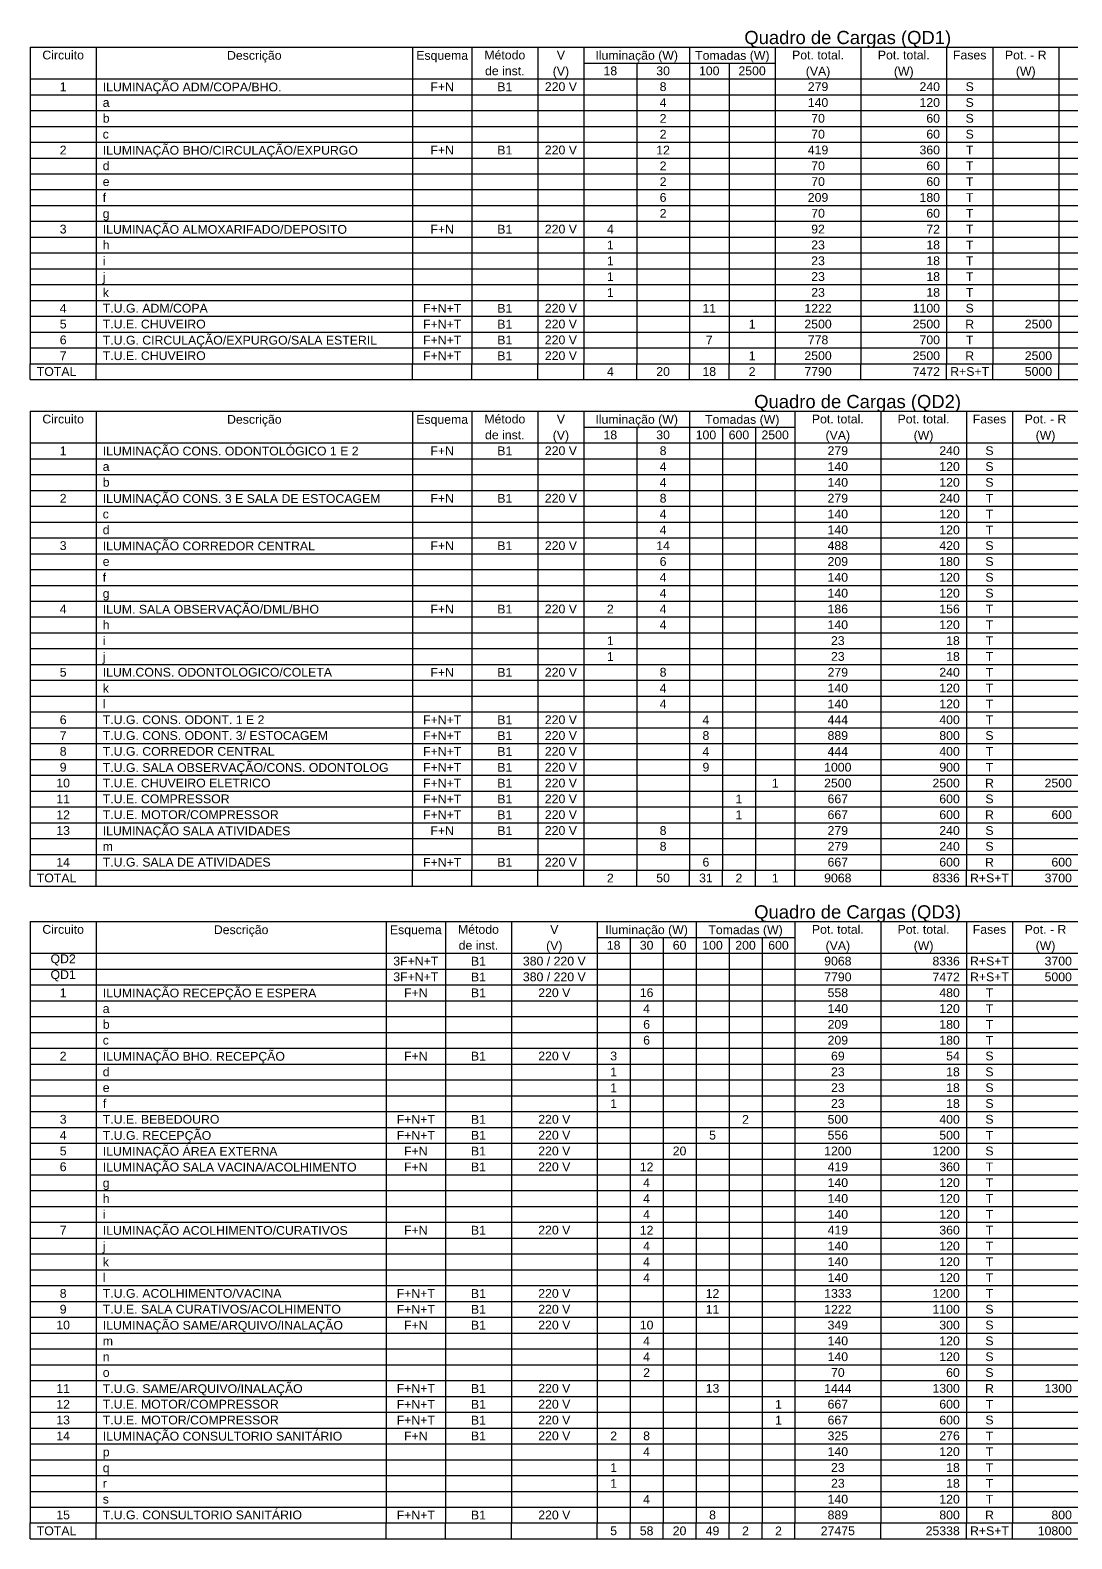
# Model space of a CAD drawing. Header units: millimetres. Extents: x 0 to 321, y -39 to 66.
# Drawn here: x 120.61 to 145.7, y -38.69 to -2.35 of the extents above; entities that cross this region are included whole.
import ezdxf

# ---------------------------------------------------------------- set-up
doc = ezdxf.new("R2010")
doc.units = ezdxf.units.MM
doc.header["$LTSCALE"] = 0.5
doc.header["$MEASUREMENT"] = 0
for name, color, linetype, lineweight in [('DI-Linhas do quadro', 1, 'Continuous', 30), ('DI-Textos do quadro', 7, 'Continuous', 20), ('DI-Título do quadro', 1, 'Continuous', 30)]:
    doc.layers.add(name, color=color, linetype=linetype, lineweight=lineweight)
doc.styles.add('Arial', font='arial.ttf')

msp = doc.modelspace()

# ---------------------------------------------------------------- linework, layer by layer
at = {"layer": 'DI-Linhas do quadro', "linetype": 'Continuous'}
for p, q in [((120.611, -2.761), (158.732, -2.761)), ((120.611, -2.761), (120.611, -10.386)), ((122.199, -2.761), (122.199, -10.386)), ((129.821, -2.761), (129.821, -10.386)), ((131.251, -2.761), (131.251, -10.386)), ((132.84, -2.761), (132.84, -10.386)), ((133.952, -2.761), (133.952, -10.386)), ((136.493, -2.761), (136.493, -10.386)), ((138.558, -2.761), (138.558, -10.386)), ((140.623, -2.761), (140.623, -10.386)), ((142.688, -2.761), (142.688, -10.386)), ((143.8, -2.761), (143.8, -10.386)), ((145.389, -2.761), (145.389, -10.386)), ((133.952, -3.142), (136.493, -3.142)), ((135.222, -3.142), (135.222, -10.386)), ((136.493, -3.142), (138.558, -3.142)), ((137.446, -3.142), (137.446, -10.386)), ((120.611, -3.523), (158.732, -3.523)), ((120.611, -3.905), (158.732, -3.905)), ((120.611, -4.286), (158.732, -4.286)), ((120.611, -4.667), (158.732, -4.667)), ((120.611, -5.048), (158.732, -5.048)), ((120.611, -5.43), (158.732, -5.43)), ((120.611, -5.811), (158.732, -5.811)), ((120.611, -6.192), (158.732, -6.192)), ((120.611, -6.573), (158.732, -6.573)), ((120.611, -6.955), (158.732, -6.955)), ((120.611, -7.336), (158.732, -7.336)), ((120.611, -7.717), (158.732, -7.717)), ((120.611, -8.098), (158.732, -8.098)), ((120.611, -8.48), (158.732, -8.48)), ((120.611, -8.861), (158.732, -8.861)), ((120.611, -9.242), (158.732, -9.242)), ((120.611, -9.623), (158.732, -9.623)), ((120.611, -10.005), (158.732, -10.005)), ((120.611, -10.386), (158.732, -10.386)), ((120.611, -10.767), (120.611, -10.386)), ((120.611, -10.767), (120.611, -10.386)), ((122.199, -10.767), (122.199, -10.386)), ((129.821, -10.767), (129.821, -10.386)), ((131.251, -10.767), (131.251, -10.386)), ((132.84, -10.767), (132.84, -10.386)), ((133.952, -10.767), (133.952, -10.386)), ((135.222, -10.767), (135.222, -10.386)), ((136.493, -10.767), (136.493, -10.386)), ((137.446, -10.767), (137.446, -10.386)), ((138.558, -10.767), (138.558, -10.386)), ((140.623, -10.767), (140.623, -10.386)), ((142.688, -10.767), (142.688, -10.386)), ((143.8, -10.767), (143.8, -10.386)), ((145.389, -10.767), (145.389, -10.386)), ((120.611, -10.767), (158.732, -10.767)), ((120.611, -11.531), (159.209, -11.531)), ((120.611, -11.531), (120.611, -22.587)), ((122.2, -11.531), (122.2, -22.587)), ((129.822, -11.531), (129.822, -22.587)), ((131.251, -11.531), (131.251, -22.587)), ((132.84, -11.531), (132.84, -22.587)), ((133.952, -11.531), (133.952, -22.587)), ((136.493, -11.531), (136.493, -22.587)), ((139.035, -11.531), (139.035, -22.587)), ((141.1, -11.531), (141.1, -22.587)), ((143.165, -11.531), (143.165, -22.587)), ((144.277, -11.531), (144.277, -22.587)), ((133.952, -11.912), (136.493, -11.912)), ((135.222, -11.912), (135.222, -22.587)), ((136.493, -11.912), (139.035, -11.912)), ((137.288, -11.912), (137.288, -22.587)), ((138.082, -11.912), (138.082, -22.587)), ((120.611, -12.294), (159.209, -12.294)), ((120.611, -12.675), (159.209, -12.675)), ((120.611, -13.056), (159.209, -13.056)), ((120.611, -13.437), (159.209, -13.437)), ((120.611, -13.819), (159.209, -13.819)), ((120.611, -14.2), (159.209, -14.2)), ((120.611, -14.581), (159.209, -14.581)), ((120.611, -14.962), (159.209, -14.962)), ((120.611, -15.344), (159.209, -15.344)), ((120.611, -15.725), (159.209, -15.725)), ((120.611, -16.106), (159.209, -16.106)), ((120.611, -16.487), (159.209, -16.487)), ((120.611, -16.869), (159.209, -16.869)), ((120.611, -17.25), (159.209, -17.25)), ((120.611, -17.631), (159.209, -17.631)), ((120.611, -18.012), (159.209, -18.012)), ((120.611, -18.394), (159.209, -18.394)), ((120.611, -18.775), (159.209, -18.775)), ((120.611, -19.156), (159.209, -19.156)), ((120.611, -19.537), (159.209, -19.537)), ((120.611, -19.918), (159.209, -19.918)), ((120.611, -20.3), (159.209, -20.3)), ((120.611, -20.681), (159.209, -20.681)), ((120.611, -21.062), (159.209, -21.062)), ((120.611, -21.443), (159.209, -21.443)), ((120.611, -21.825), (159.209, -21.825)), ((120.611, -22.206), (159.209, -22.206)), ((120.611, -22.587), (159.209, -22.587)), ((120.611, -22.968), (120.611, -22.587)), ((120.611, -22.968), (120.611, -22.587)), ((122.2, -22.968), (122.2, -22.587)), ((129.822, -22.968), (129.822, -22.587)), ((131.251, -22.968), (131.251, -22.587)), ((132.84, -22.968), (132.84, -22.587)), ((133.952, -22.968), (133.952, -22.587)), ((135.222, -22.968), (135.222, -22.587)), ((136.493, -22.968), (136.493, -22.587)), ((137.288, -22.968), (137.288, -22.587)), ((138.082, -22.968), (138.082, -22.587)), ((139.035, -22.968), (139.035, -22.587)), ((141.1, -22.968), (141.1, -22.587)), ((143.165, -22.968), (143.165, -22.587)), ((144.277, -22.968), (144.277, -22.587)), ((120.611, -22.968), (159.209, -22.968)), ((120.611, -23.826), (159.209, -23.826)), ((120.611, -23.826), (120.611, -38.313)), ((122.2, -23.826), (122.2, -38.313)), ((129.186, -23.826), (129.186, -38.313)), ((130.616, -23.826), (130.616, -38.313)), ((132.204, -23.826), (132.204, -38.313)), ((134.27, -23.826), (134.27, -38.313)), ((136.652, -23.826), (136.652, -38.313)), ((139.035, -23.826), (139.035, -38.313)), ((141.1, -23.826), (141.1, -38.313)), ((143.165, -23.826), (143.165, -38.313)), ((144.277, -23.826), (144.277, -38.313)), ((134.27, -24.208), (136.652, -24.208)), ((135.064, -24.208), (135.064, -38.313)), ((135.858, -24.208), (135.858, -38.313)), ((136.652, -24.208), (139.035, -24.208)), ((137.447, -24.208), (137.447, -38.313)), ((138.241, -24.208), (138.241, -38.313)), ((120.611, -24.589), (159.209, -24.589)), ((120.611, -24.97), (159.209, -24.97)), ((120.611, -25.351), (159.209, -25.351)), ((120.611, -25.732), (159.209, -25.732)), ((120.611, -26.114), (159.209, -26.114)), ((120.611, -26.495), (159.209, -26.495)), ((120.611, -26.876), (159.209, -26.876)), ((120.611, -27.257), (159.209, -27.257)), ((120.611, -27.639), (159.209, -27.639)), ((120.611, -28.02), (159.209, -28.02)), ((120.611, -28.401), (159.209, -28.401)), ((120.611, -28.782), (159.209, -28.782)), ((120.611, -29.164), (159.209, -29.164)), ((120.611, -29.545), (159.209, -29.545)), ((120.611, -29.926), (159.209, -29.926)), ((120.611, -30.307), (159.209, -30.307)), ((120.611, -30.689), (159.209, -30.689)), ((120.611, -31.07), (159.209, -31.07)), ((120.611, -31.451), (159.209, -31.451)), ((120.611, -31.832), (159.209, -31.832)), ((120.611, -32.214), (159.209, -32.214)), ((120.611, -32.595), (159.209, -32.595)), ((120.611, -32.976), (159.209, -32.976)), ((120.611, -33.357), (159.209, -33.357)), ((120.611, -33.739), (159.209, -33.739)), ((120.611, -34.12), (159.209, -34.12)), ((120.611, -34.501), (159.209, -34.501)), ((120.611, -34.882), (159.209, -34.882)), ((120.611, -35.263), (159.209, -35.263)), ((120.611, -35.645), (159.209, -35.645)), ((120.611, -36.026), (159.209, -36.026)), ((120.611, -36.407), (159.209, -36.407)), ((120.611, -36.788), (159.209, -36.788)), ((120.611, -37.17), (159.209, -37.17)), ((120.611, -37.551), (159.209, -37.551)), ((120.611, -37.932), (159.209, -37.932)), ((120.611, -38.313), (159.209, -38.313)), ((120.611, -38.695), (120.611, -38.313)), ((120.611, -38.695), (120.611, -38.313)), ((122.2, -38.695), (122.2, -38.313)), ((129.186, -38.695), (129.186, -38.313)), ((130.616, -38.695), (130.616, -38.313)), ((132.204, -38.695), (132.204, -38.313)), ((134.27, -38.695), (134.27, -38.313)), ((135.064, -38.695), (135.064, -38.313)), ((135.858, -38.695), (135.858, -38.313)), ((136.652, -38.695), (136.652, -38.313)), ((137.447, -38.695), (137.447, -38.313)), ((138.241, -38.695), (138.241, -38.313)), ((139.035, -38.695), (139.035, -38.313)), ((141.1, -38.695), (141.1, -38.313)), ((143.165, -38.695), (143.165, -38.313)), ((144.277, -38.695), (144.277, -38.313)), ((120.611, -38.695), (159.209, -38.695))]:
    msp.add_line(p, q, dxfattribs=at)

# ---------------------------------------------------------------- texts
at = {"layer": 'DI-Textos do quadro', "line_spacing_factor": 0.798, "style": 'Arial'}
for s, insert, char_height, width, attachment_point in [('Circuito', (121.405, -3.058), 0.2118, 2.03328, 8), ('Descrição', (126.01, -3.128), 0.2118, 3.55593, 8), ('Esquema', (130.536, -3.128), 0.2118, 1.77912, 8), ('Método', (132.045, -3.058), 0.2118, 1.52496, 8), ('V', (133.396, -3.058), 0.212, 0.25416, 8), ('Iluminação (W)', (135.222, -3.128), 0.2118, 3.55824, 8), ('Tomadas (W)', (137.526, -3.128), 0.2118, 2.79576, 8), ('Pot. total.', (139.591, -3.058), 0.2118, 2.79576, 8), ('Pot. total.', (141.656, -3.058), 0.2118, 2.79576, 8), ('Fases', (143.244, -3.058), 0.2118, 1.2708, 8), ('Pot. - R', (144.595, -3.058), 0.2118, 2.03328, 8), ('de inst.', (132.045, -3.439), 0.2118, 2.03328, 8), ('(V)', (133.396, -3.509), 0.2118, 0.76248, 8), ('18', (134.587, -3.439), 0.2118, 0.50832, 8), ('30', (135.858, -3.439), 0.2118, 0.50832, 8), ('100', (136.97, -3.439), 0.2118, 0.76248, 8), ('2500', (138.002, -3.439), 0.2118, 1.01664, 8), ('(VA)', (139.591, -3.509), 0.2118, 1.01664, 8), ('(W)', (141.656, -3.509), 0.2118, 0.76248, 8), ('(W)', (144.595, -3.509), 0.2118, 0.76248, 8), ('1', (121.405, -3.82), 0.212, 0.25416, 8), ('ILUMINAÇÃO ADM/COPA/BHO.', (122.358, -3.89), 0.2118, 6.09984, 7), ('F+N', (130.536, -3.82), 0.2118, 0.76248, 8), ('B1', (132.045, -3.82), 0.2118, 0.50832, 8), ('220 V', (133.396, -3.82), 0.2118, 1.2708, 8), ('8', (135.858, -3.82), 0.212, 0.25416, 8), ('279', (139.591, -3.82), 0.2118, 0.76248, 8), ('240', (142.529, -3.82), 0.2118, 0.76248, 9), ('S', (143.244, -3.82), 0.212, 0.25416, 8), ('4', (135.858, -4.201), 0.212, 0.25416, 8), ('140', (139.591, -4.201), 0.2118, 0.76248, 8), ('120', (142.529, -4.201), 0.2118, 0.76248, 9), ('S', (143.244, -4.201), 0.212, 0.25416, 8), ('a', (122.358, -4.201), 0.212, 0.25416, 7), ('b', (122.358, -4.582), 0.212, 0.25416, 7), ('2', (135.858, -4.582), 0.212, 0.25416, 8), ('70', (139.591, -4.582), 0.2118, 0.50832, 8), ('60', (142.529, -4.582), 0.2118, 0.50832, 9), ('S', (143.244, -4.582), 0.212, 0.25416, 8), ('c', (122.358, -4.964), 0.212, 0.25416, 7), ('ILUMINAÇÃO BHO/CIRCULAÇÃO/EXPURGO', (122.358, -5.415), 0.2118, 8.38728, 7), ('2', (135.858, -4.964), 0.212, 0.25416, 8), ('70', (139.591, -4.964), 0.2118, 0.50832, 8), ('60', (142.529, -4.964), 0.2118, 0.50832, 9), ('S', (143.244, -4.964), 0.212, 0.25416, 8), ('2', (121.405, -5.345), 0.212, 0.25416, 8), ('F+N', (130.536, -5.345), 0.2118, 0.76248, 8), ('B1', (132.045, -5.345), 0.2118, 0.50832, 8), ('220 V', (133.396, -5.345), 0.2118, 1.2708, 8), ('12', (135.858, -5.345), 0.2118, 0.50832, 8), ('419', (139.591, -5.345), 0.2118, 0.76248, 8), ('360', (142.529, -5.345), 0.2118, 0.76248, 9), ('T', (143.244, -5.345), 0.212, 0.25416, 8), ('d', (122.358, -5.726), 0.212, 0.25416, 7), ('2', (135.858, -5.726), 0.212, 0.25416, 8), ('70', (139.591, -5.726), 0.2118, 0.50832, 8), ('60', (142.529, -5.726), 0.2118, 0.50832, 9), ('T', (143.244, -5.726), 0.212, 0.25416, 8), ('e', (122.358, -6.107), 0.212, 0.25416, 7), ('2', (135.858, -6.107), 0.212, 0.25416, 8), ('70', (139.591, -6.107), 0.2118, 0.50832, 8), ('60', (142.529, -6.107), 0.2118, 0.50832, 9), ('T', (143.244, -6.107), 0.212, 0.25416, 8), ('f', (122.358, -6.489), 0.212, 0.25416, 7), ('6', (135.858, -6.489), 0.212, 0.25416, 8), ('209', (139.591, -6.489), 0.2118, 0.76248, 8), ('180', (142.529, -6.489), 0.2118, 0.76248, 9), ('T', (143.244, -6.489), 0.212, 0.25416, 8), ('g', (122.358, -6.94), 0.212, 0.25416, 7), ('2', (135.858, -6.87), 0.212, 0.25416, 8), ('70', (139.591, -6.87), 0.2118, 0.50832, 8), ('60', (142.529, -6.87), 0.2118, 0.50832, 9), ('T', (143.244, -6.87), 0.212, 0.25416, 8), ('3', (121.405, -7.251), 0.212, 0.25416, 8), ('ILUMINAÇÃO ALMOXARIFADO/DEPOSITO', (122.358, -7.321), 0.2118, 8.13312, 7), ('F+N', (130.536, -7.251), 0.2118, 0.76248, 8), ('B1', (132.045, -7.251), 0.2118, 0.50832, 8), ('220 V', (133.396, -7.251), 0.2118, 1.2708, 8), ('4', (134.587, -7.251), 0.212, 0.25416, 8), ('92', (139.591, -7.251), 0.2118, 0.50832, 8), ('72', (142.529, -7.251), 0.2118, 0.50832, 9), ('T', (143.244, -7.251), 0.212, 0.25416, 8), ('h', (122.358, -7.632), 0.212, 0.25416, 7), ('1', (134.587, -7.632), 0.212, 0.25416, 8), ('23', (139.591, -7.632), 0.2118, 0.50832, 8), ('18', (142.529, -7.632), 0.2118, 0.50832, 9), ('T', (143.244, -7.632), 0.212, 0.25416, 8), ('i', (122.358, -8.014), 0.212, 0.25416, 7), ('1', (134.587, -8.014), 0.212, 0.25416, 8), ('23', (139.591, -8.014), 0.2118, 0.50832, 8), ('18', (142.529, -8.014), 0.2118, 0.50832, 9), ('T', (143.244, -8.014), 0.212, 0.25416, 8), ('j', (122.358, -8.465), 0.212, 0.25416, 7), ('1', (134.587, -8.395), 0.212, 0.25416, 8), ('23', (139.591, -8.395), 0.2118, 0.50832, 8), ('18', (142.529, -8.395), 0.2118, 0.50832, 9), ('T', (143.244, -8.395), 0.212, 0.25416, 8), ('k', (122.358, -8.776), 0.212, 0.25416, 7), ('1', (134.587, -8.776), 0.212, 0.25416, 8), ('23', (139.591, -8.776), 0.2118, 0.50832, 8), ('18', (142.529, -8.776), 0.2118, 0.50832, 9), ('T', (143.244, -8.776), 0.212, 0.25416, 8), ('4', (121.405, -9.157), 0.212, 0.25416, 8), ('T.U.G. ADM/COPA', (122.358, -9.157), 0.2118, 3.8124, 7), ('F+N+T', (130.536, -9.157), 0.2118, 1.2708, 8), ('B1', (132.045, -9.157), 0.2118, 0.50832, 8), ('220 V', (133.396, -9.157), 0.2118, 1.2708, 8), ('11', (136.97, -9.157), 0.2118, 0.50832, 8), ('1222', (139.591, -9.157), 0.2118, 1.01664, 8), ('1100', (142.529, -9.157), 0.2118, 1.01664, 9), ('S', (143.244, -9.157), 0.212, 0.25416, 8), ('5', (121.405, -9.539), 0.212, 0.25416, 8), ('T.U.E. CHUVEIRO', (122.358, -9.539), 0.2118, 3.8124, 7), ('F+N+T', (130.536, -9.539), 0.2118, 1.2708, 8), ('B1', (132.045, -9.539), 0.2118, 0.50832, 8), ('220 V', (133.396, -9.539), 0.2118, 1.2708, 8), ('1', (138.002, -9.539), 0.212, 0.25416, 8), ('2500', (139.591, -9.539), 0.2118, 1.01664, 8), ('2500', (142.529, -9.539), 0.2118, 1.01664, 9), ('R', (143.244, -9.539), 0.212, 0.25416, 8), ('2500', (145.23, -9.539), 0.2118, 1.01664, 9), ('6', (121.405, -9.92), 0.212, 0.25416, 8), ('T.U.G. CIRCULAÇÃO/EXPURGO/SALA ESTERIL', (122.358, -9.99), 0.2118, 9.65808, 7), ('F+N+T', (130.536, -9.92), 0.2118, 1.2708, 8), ('B1', (132.045, -9.92), 0.2118, 0.50832, 8), ('220 V', (133.396, -9.92), 0.2118, 1.2708, 8), ('7', (136.97, -9.92), 0.212, 0.25416, 8), ('778', (139.591, -9.92), 0.2118, 0.76248, 8), ('700', (142.529, -9.92), 0.2118, 0.76248, 9), ('T', (143.244, -9.92), 0.212, 0.25416, 8), ('7', (121.405, -10.301), 0.212, 0.25416, 8), ('T.U.E. CHUVEIRO', (122.358, -10.301), 0.2118, 3.8124, 7), ('F+N+T', (130.536, -10.301), 0.2118, 1.2708, 8), ('B1', (132.045, -10.301), 0.2118, 0.50832, 8), ('220 V', (133.396, -10.301), 0.2118, 1.2708, 8), ('1', (138.002, -10.301), 0.212, 0.25416, 8), ('2500', (139.591, -10.301), 0.2118, 1.01664, 8), ('2500', (142.529, -10.301), 0.2118, 1.01664, 9), ('R', (143.244, -10.301), 0.212, 0.25416, 8), ('2500', (145.23, -10.301), 0.2118, 1.01664, 9), ('TOTAL', (120.77, -10.682), 0.2118, 1.2708, 7), ('4', (134.587, -10.682), 0.212, 0.25416, 8), ('20', (135.858, -10.682), 0.2118, 0.50832, 8), ('18', (136.97, -10.682), 0.2118, 0.50832, 8), ('2', (138.002, -10.682), 0.212, 0.25416, 8), ('7790', (139.591, -10.682), 0.2118, 1.01664, 8), ('7472', (142.529, -10.682), 0.2118, 1.01664, 9), ('R+S+T', (143.244, -10.682), 0.2118, 1.2708, 8), ('5000', (145.23, -10.682), 0.2118, 1.01664, 9), ('Circuito', (121.405, -11.827), 0.2118, 2.03328, 8), ('Descrição', (126.011, -11.897), 0.2118, 3.55593, 8), ('Esquema', (130.536, -11.897), 0.2118, 1.77912, 8), ('Método', (132.045, -11.827), 0.2118, 1.52496, 8), ('V', (133.396, -11.827), 0.212, 0.25416, 8), ('Iluminação (W)', (135.222, -11.897), 0.2118, 3.55824, 8), ('Tomadas (W)', (137.764, -11.897), 0.2118, 2.79576, 8), ('Pot. total.', (140.067, -11.827), 0.2118, 2.79576, 8), ('Pot. total.', (142.132, -11.827), 0.2118, 2.79576, 8), ('Fases', (143.721, -11.827), 0.2118, 1.2708, 8), ('Pot. - R', (145.071, -11.827), 0.2118, 2.03328, 8), ('de inst.', (132.045, -12.209), 0.2118, 2.03328, 8), ('(V)', (133.396, -12.279), 0.2118, 0.76248, 8), ('18', (134.587, -12.209), 0.2118, 0.50832, 8), ('30', (135.858, -12.209), 0.2118, 0.50832, 8), ('100', (136.89, -12.209), 0.2118, 0.76248, 8), ('600', (137.685, -12.209), 0.2118, 0.76248, 8), ('2500', (138.558, -12.209), 0.2118, 1.01664, 8), ('(VA)', (140.067, -12.279), 0.2118, 1.01664, 8), ('(W)', (142.132, -12.279), 0.2118, 0.76248, 8), ('(W)', (145.071, -12.279), 0.2118, 0.76248, 8), ('ILUMINAÇÃO CONS. ODONTOLÓGICO 1 E 2', (122.358, -12.66), 0.2118, 8.8956, 7), ('1', (121.405, -12.59), 0.212, 0.25416, 8), ('F+N', (130.536, -12.59), 0.2118, 0.76248, 8), ('B1', (132.045, -12.59), 0.2118, 0.50832, 8), ('220 V', (133.396, -12.59), 0.2118, 1.2708, 8), ('8', (135.858, -12.59), 0.212, 0.25416, 8), ('279', (140.067, -12.59), 0.2118, 0.76248, 8), ('240', (143.006, -12.59), 0.2118, 0.76248, 9), ('S', (143.721, -12.59), 0.212, 0.25416, 8), ('a', (122.358, -12.971), 0.212, 0.25416, 7), ('4', (135.858, -12.971), 0.212, 0.25416, 8), ('140', (140.067, -12.971), 0.2118, 0.76248, 8), ('120', (143.006, -12.971), 0.2118, 0.76248, 9), ('S', (143.721, -12.971), 0.212, 0.25416, 8), ('b', (122.358, -13.352), 0.212, 0.25416, 7), ('4', (135.858, -13.352), 0.212, 0.25416, 8), ('140', (140.067, -13.352), 0.2118, 0.76248, 8), ('120', (143.006, -13.352), 0.2118, 0.76248, 9), ('S', (143.721, -13.352), 0.212, 0.25416, 8), ('2', (121.405, -13.734), 0.212, 0.25416, 8), ('ILUMINAÇÃO CONS. 3 E SALA DE ESTOCAGEM', (122.358, -13.804), 0.2118, 9.65808, 7), ('F+N', (130.536, -13.734), 0.2118, 0.76248, 8), ('B1', (132.045, -13.734), 0.2118, 0.50832, 8), ('220 V', (133.396, -13.734), 0.2118, 1.2708, 8), ('8', (135.858, -13.734), 0.212, 0.25416, 8), ('279', (140.067, -13.734), 0.2118, 0.76248, 8), ('240', (143.006, -13.734), 0.2118, 0.76248, 9), ('T', (143.721, -13.734), 0.212, 0.25416, 8), ('c', (122.358, -14.115), 0.212, 0.25416, 7), ('4', (135.858, -14.115), 0.212, 0.25416, 8), ('140', (140.067, -14.115), 0.2118, 0.76248, 8), ('120', (143.006, -14.115), 0.2118, 0.76248, 9), ('T', (143.721, -14.115), 0.212, 0.25416, 8), ('d', (122.358, -14.496), 0.212, 0.25416, 7), ('4', (135.858, -14.496), 0.212, 0.25416, 8), ('140', (140.067, -14.496), 0.2118, 0.76248, 8), ('120', (143.006, -14.496), 0.2118, 0.76248, 9), ('T', (143.721, -14.496), 0.212, 0.25416, 8), ('3', (121.405, -14.877), 0.212, 0.25416, 8), ('ILUMINAÇÃO CORREDOR CENTRAL', (122.358, -14.947), 0.2118, 6.86232, 7), ('F+N', (130.536, -14.877), 0.2118, 0.76248, 8), ('B1', (132.045, -14.877), 0.2118, 0.50832, 8), ('220 V', (133.396, -14.877), 0.2118, 1.2708, 8), ('14', (135.858, -14.877), 0.2118, 0.50832, 8), ('488', (140.067, -14.877), 0.2118, 0.76248, 8), ('420', (143.006, -14.877), 0.2118, 0.76248, 9), ('S', (143.721, -14.877), 0.212, 0.25416, 8), ('e', (122.358, -15.258), 0.212, 0.25416, 7), ('6', (135.858, -15.258), 0.212, 0.25416, 8), ('209', (140.067, -15.258), 0.2118, 0.76248, 8), ('180', (143.006, -15.258), 0.2118, 0.76248, 9), ('S', (143.721, -15.258), 0.212, 0.25416, 8), ('f', (122.358, -15.64), 0.212, 0.25416, 7), ('4', (135.858, -15.64), 0.212, 0.25416, 8), ('140', (140.067, -15.64), 0.2118, 0.76248, 8), ('120', (143.006, -15.64), 0.2118, 0.76248, 9), ('S', (143.721, -15.64), 0.212, 0.25416, 8), ('g', (122.358, -16.091), 0.212, 0.25416, 7), ('4', (135.858, -16.021), 0.212, 0.25416, 8), ('140', (140.067, -16.021), 0.2118, 0.76248, 8), ('120', (143.006, -16.021), 0.2118, 0.76248, 9), ('S', (143.721, -16.021), 0.212, 0.25416, 8), ('4', (121.405, -16.402), 0.212, 0.25416, 8), ('ILUM. SALA OBSERVAÇÃO/DML/BHO', (122.358, -16.472), 0.2118, 7.37064, 7), ('F+N', (130.536, -16.402), 0.2118, 0.76248, 8), ('B1', (132.045, -16.402), 0.2118, 0.50832, 8), ('220 V', (133.396, -16.402), 0.2118, 1.2708, 8), ('2', (134.587, -16.402), 0.212, 0.25416, 8), ('4', (135.858, -16.402), 0.212, 0.25416, 8), ('186', (140.067, -16.402), 0.2118, 0.76248, 8), ('156', (143.006, -16.402), 0.2118, 0.76248, 9), ('T', (143.721, -16.402), 0.212, 0.25416, 8), ('h', (122.358, -16.783), 0.212, 0.25416, 7), ('4', (135.858, -16.783), 0.212, 0.25416, 8), ('140', (140.067, -16.783), 0.2118, 0.76248, 8), ('120', (143.006, -16.783), 0.2118, 0.76248, 9), ('T', (143.721, -16.783), 0.212, 0.25416, 8), ('i', (122.358, -17.165), 0.212, 0.25416, 7), ('1', (134.587, -17.165), 0.212, 0.25416, 8), ('23', (140.067, -17.165), 0.2118, 0.50832, 8), ('18', (143.006, -17.165), 0.2118, 0.50832, 9), ('T', (143.721, -17.165), 0.212, 0.25416, 8), ('j', (122.358, -17.616), 0.212, 0.25416, 7), ('1', (134.587, -17.546), 0.212, 0.25416, 8), ('23', (140.067, -17.546), 0.2118, 0.50832, 8), ('18', (143.006, -17.546), 0.2118, 0.50832, 9), ('T', (143.721, -17.546), 0.212, 0.25416, 8), ('5', (121.405, -17.927), 0.212, 0.25416, 8), ('ILUM.CONS. ODONTOLOGICO/COLETA', (122.358, -17.927), 0.2118, 7.6248, 7), ('F+N', (130.536, -17.927), 0.2118, 0.76248, 8), ('B1', (132.045, -17.927), 0.2118, 0.50832, 8), ('220 V', (133.396, -17.927), 0.2118, 1.2708, 8), ('8', (135.858, -17.927), 0.212, 0.25416, 8), ('279', (140.067, -17.927), 0.2118, 0.76248, 8), ('240', (143.006, -17.927), 0.2118, 0.76248, 9), ('T', (143.721, -17.927), 0.212, 0.25416, 8), ('k', (122.358, -18.308), 0.212, 0.25416, 7), ('4', (135.858, -18.308), 0.212, 0.25416, 8), ('140', (140.067, -18.308), 0.2118, 0.76248, 8), ('120', (143.006, -18.308), 0.2118, 0.76248, 9), ('T', (143.721, -18.308), 0.212, 0.25416, 8), ('l', (122.358, -18.69), 0.212, 0.25416, 7), ('4', (135.858, -18.69), 0.212, 0.25416, 8), ('140', (140.067, -18.69), 0.2118, 0.76248, 8), ('120', (143.006, -18.69), 0.2118, 0.76248, 9), ('T', (143.721, -18.69), 0.212, 0.25416, 8), ('6', (121.405, -19.071), 0.212, 0.25416, 8), ('T.U.G. CONS. ODONT. 1 E 2', (122.358, -19.071), 0.2118, 6.354, 7), ('F+N+T', (130.536, -19.071), 0.2118, 1.2708, 8), ('B1', (132.045, -19.071), 0.2118, 0.50832, 8), ('220 V', (133.396, -19.071), 0.2118, 1.2708, 8), ('4', (136.89, -19.071), 0.212, 0.25416, 8), ('444', (140.067, -19.071), 0.2118, 0.76248, 8), ('400', (143.006, -19.071), 0.2118, 0.76248, 9), ('T', (143.721, -19.071), 0.212, 0.25416, 8), ('7', (121.405, -19.452), 0.212, 0.25416, 8), ('T.U.G. CONS. ODONT. 3/ ESTOCAGEM', (122.358, -19.452), 0.2118, 8.13312, 7), ('F+N+T', (130.536, -19.452), 0.2118, 1.2708, 8), ('B1', (132.045, -19.452), 0.2118, 0.50832, 8), ('220 V', (133.396, -19.452), 0.2118, 1.2708, 8), ('8', (136.89, -19.452), 0.212, 0.25416, 8), ('889', (140.067, -19.452), 0.2118, 0.76248, 8), ('800', (143.006, -19.452), 0.2118, 0.76248, 9), ('S', (143.721, -19.452), 0.212, 0.25416, 8), ('8', (121.405, -19.833), 0.212, 0.25416, 8), ('T.U.G. CORREDOR CENTRAL', (122.358, -19.833), 0.2118, 5.84568, 7), ('F+N+T', (130.536, -19.833), 0.2118, 1.2708, 8), ('B1', (132.045, -19.833), 0.2118, 0.50832, 8), ('220 V', (133.396, -19.833), 0.2118, 1.2708, 8), ('4', (136.89, -19.833), 0.212, 0.25416, 8), ('444', (140.067, -19.833), 0.2118, 0.76248, 8), ('400', (143.006, -19.833), 0.2118, 0.76248, 9), ('T', (143.721, -19.833), 0.212, 0.25416, 8), ('T.U.G. SALA OBSERVAÇÃO/CONS. ODONTOLOG', (122.358, -20.285), 0.2118, 9.65808, 7), ('9', (121.405, -20.215), 0.212, 0.25416, 8), ('F+N+T', (130.536, -20.215), 0.2118, 1.2708, 8), ('B1', (132.045, -20.215), 0.2118, 0.50832, 8), ('220 V', (133.396, -20.215), 0.2118, 1.2708, 8), ('9', (136.89, -20.215), 0.212, 0.25416, 8), ('1000', (140.067, -20.215), 0.2118, 1.01664, 8), ('900', (143.006, -20.215), 0.2118, 0.76248, 9), ('T', (143.721, -20.215), 0.212, 0.25416, 8), ('10', (121.405, -20.596), 0.2118, 0.50832, 8), ('T.U.E. CHUVEIRO ELETRICO', (122.358, -20.596), 0.2118, 6.09984, 7), ('F+N+T', (130.536, -20.596), 0.2118, 1.2708, 8), ('B1', (132.045, -20.596), 0.2118, 0.50832, 8), ('220 V', (133.396, -20.596), 0.2118, 1.2708, 8), ('1', (138.558, -20.596), 0.212, 0.25416, 8), ('2500', (140.067, -20.596), 0.2118, 1.01664, 8), ('2500', (143.006, -20.596), 0.2118, 1.01664, 9), ('R', (143.721, -20.596), 0.212, 0.25416, 8), ('2500', (145.707, -20.596), 0.2118, 1.01664, 9), ('11', (121.405, -20.977), 0.2118, 0.50832, 8), ('T.U.E. COMPRESSOR', (122.358, -20.977), 0.2118, 4.32072, 7), ('F+N+T', (130.536, -20.977), 0.2118, 1.2708, 8), ('B1', (132.045, -20.977), 0.2118, 0.50832, 8), ('220 V', (133.396, -20.977), 0.2118, 1.2708, 8), ('1', (137.685, -20.977), 0.212, 0.25416, 8), ('667', (140.067, -20.977), 0.2118, 0.76248, 8), ('600', (143.006, -20.977), 0.2118, 0.76248, 9), ('S', (143.721, -20.977), 0.212, 0.25416, 8), ('12', (121.405, -21.358), 0.2118, 0.50832, 8), ('T.U.E. MOTOR/COMPRESSOR', (122.358, -21.358), 0.2118, 5.84568, 7), ('F+N+T', (130.536, -21.358), 0.2118, 1.2708, 8), ('B1', (132.045, -21.358), 0.2118, 0.50832, 8), ('220 V', (133.396, -21.358), 0.2118, 1.2708, 8), ('1', (137.685, -21.358), 0.212, 0.25416, 8), ('667', (140.067, -21.358), 0.2118, 0.76248, 8), ('600', (143.006, -21.358), 0.2118, 0.76248, 9), ('R', (143.721, -21.358), 0.212, 0.25416, 8), ('600', (145.707, -21.358), 0.2118, 0.76248, 9), ('13', (121.405, -21.74), 0.2118, 0.50832, 8), ('ILUMINAÇÃO SALA ATIVIDADES', (122.358, -21.81), 0.2118, 6.60816, 7), ('F+N', (130.536, -21.74), 0.2118, 0.76248, 8), ('B1', (132.045, -21.74), 0.2118, 0.50832, 8), ('220 V', (133.396, -21.74), 0.2118, 1.2708, 8), ('8', (135.858, -21.74), 0.212, 0.25416, 8), ('279', (140.067, -21.74), 0.2118, 0.76248, 8), ('240', (143.006, -21.74), 0.2118, 0.76248, 9), ('S', (143.721, -21.74), 0.212, 0.25416, 8), ('m', (122.358, -22.121), 0.212, 0.25416, 7), ('8', (135.858, -22.121), 0.212, 0.25416, 8), ('279', (140.067, -22.121), 0.2118, 0.76248, 8), ('240', (143.006, -22.121), 0.2118, 0.76248, 9), ('S', (143.721, -22.121), 0.212, 0.25416, 8), ('14', (121.405, -22.502), 0.2118, 0.50832, 8), ('T.U.G. SALA DE ATIVIDADES', (122.358, -22.502), 0.2118, 6.354, 7), ('F+N+T', (130.536, -22.502), 0.2118, 1.2708, 8), ('B1', (132.045, -22.502), 0.2118, 0.50832, 8), ('220 V', (133.396, -22.502), 0.2118, 1.2708, 8), ('6', (136.89, -22.502), 0.212, 0.25416, 8), ('667', (140.067, -22.502), 0.2118, 0.76248, 8), ('600', (143.006, -22.502), 0.2118, 0.76248, 9), ('R', (143.721, -22.502), 0.212, 0.25416, 8), ('600', (145.707, -22.502), 0.2118, 0.76248, 9), ('TOTAL', (120.77, -22.883), 0.2118, 1.2708, 7), ('2', (134.587, -22.883), 0.212, 0.25416, 8), ('50', (135.858, -22.883), 0.2118, 0.50832, 8), ('31', (136.89, -22.883), 0.2118, 0.50832, 8), ('2', (137.685, -22.883), 0.212, 0.25416, 8), ('1', (138.558, -22.883), 0.212, 0.25416, 8), ('9068', (140.067, -22.883), 0.2118, 1.01664, 8), ('8336', (143.006, -22.883), 0.2118, 1.01664, 9), ('R+S+T', (143.721, -22.883), 0.2118, 1.2708, 8), ('3700', (145.707, -22.883), 0.2118, 1.01664, 9), ('Circuito', (121.405, -24.122), 0.2118, 2.03328, 8), ('Descrição', (125.693, -24.192), 0.2118, 3.55593, 8), ('Esquema', (129.901, -24.192), 0.2118, 1.77912, 8), ('Método', (131.41, -24.122), 0.2118, 1.52496, 8), ('V', (133.237, -24.122), 0.212, 0.25416, 8), ('Iluminação (W)', (135.461, -24.192), 0.2118, 3.55824, 8), ('Tomadas (W)', (137.844, -24.192), 0.2118, 2.79576, 8), ('Pot. total.', (140.068, -24.122), 0.2118, 2.79576, 8), ('Pot. total.', (142.133, -24.122), 0.2118, 2.79576, 8), ('Fases', (143.721, -24.122), 0.2118, 1.2708, 8), ('Pot. - R', (145.071, -24.122), 0.2118, 2.03328, 8), ('de inst.', (131.41, -24.504), 0.2118, 2.03328, 8), ('(V)', (133.237, -24.574), 0.2118, 0.76248, 8), ('18', (134.667, -24.504), 0.2118, 0.50832, 8), ('30', (135.461, -24.504), 0.2118, 0.50832, 8), ('60', (136.255, -24.504), 0.2118, 0.50832, 8), ('100', (137.049, -24.504), 0.2118, 0.76248, 8), ('200', (137.844, -24.504), 0.2118, 0.76248, 8), ('600', (138.638, -24.504), 0.2118, 0.76248, 8), ('(VA)', (140.068, -24.574), 0.2118, 1.01664, 8), ('(W)', (142.133, -24.574), 0.2118, 0.76248, 8), ('(W)', (145.071, -24.574), 0.2118, 0.76248, 8), ('QD2', (121.405, -24.885), 0.2118, 0.76248, 8), ('3F+N+T', (129.901, -24.885), 0.2118, 1.52496, 8), ('B1', (131.41, -24.885), 0.2118, 0.50832, 8), ('380 / 220 V', (133.237, -24.885), 0.2118, 2.79576, 8), ('9068', (140.068, -24.885), 0.2118, 1.01664, 8), ('8336', (143.006, -24.885), 0.2118, 1.01664, 9), ('R+S+T', (143.721, -24.885), 0.2118, 1.2708, 8), ('3700', (145.707, -24.885), 0.2118, 1.01664, 9), ('QD1', (121.405, -25.266), 0.2118, 0.76248, 8), ('3F+N+T', (129.901, -25.266), 0.2118, 1.52496, 8), ('B1', (131.41, -25.266), 0.2118, 0.50832, 8), ('380 / 220 V', (133.237, -25.266), 0.2118, 2.79576, 8), ('7790', (140.068, -25.266), 0.2118, 1.01664, 8), ('7472', (143.006, -25.266), 0.2118, 1.01664, 9), ('R+S+T', (143.721, -25.266), 0.2118, 1.2708, 8), ('5000', (145.707, -25.266), 0.2118, 1.01664, 9), ('1', (121.405, -25.647), 0.212, 0.25416, 8), ('ILUMINAÇÃO RECEPÇÃO E ESPERA', (122.359, -25.717), 0.2118, 7.11648, 7), ('F+N', (129.901, -25.647), 0.2118, 0.76248, 8), ('B1', (131.41, -25.647), 0.2118, 0.50832, 8), ('220 V', (133.237, -25.647), 0.2118, 1.2708, 8), ('16', (135.461, -25.647), 0.2118, 0.50832, 8), ('558', (140.068, -25.647), 0.2118, 0.76248, 8), ('480', (143.006, -25.647), 0.2118, 0.76248, 9), ('T', (143.721, -25.647), 0.212, 0.25416, 8), ('a', (122.359, -26.029), 0.212, 0.25416, 7), ('4', (135.461, -26.029), 0.212, 0.25416, 8), ('140', (140.068, -26.029), 0.2118, 0.76248, 8), ('120', (143.006, -26.029), 0.2118, 0.76248, 9), ('T', (143.721, -26.029), 0.212, 0.25416, 8), ('b', (122.359, -26.41), 0.212, 0.25416, 7), ('6', (135.461, -26.41), 0.212, 0.25416, 8), ('209', (140.068, -26.41), 0.2118, 0.76248, 8), ('180', (143.006, -26.41), 0.2118, 0.76248, 9), ('T', (143.721, -26.41), 0.212, 0.25416, 8), ('c', (122.359, -26.791), 0.212, 0.25416, 7), ('6', (135.461, -26.791), 0.212, 0.25416, 8), ('209', (140.068, -26.791), 0.2118, 0.76248, 8), ('180', (143.006, -26.791), 0.2118, 0.76248, 9), ('T', (143.721, -26.791), 0.212, 0.25416, 8), ('2', (121.405, -27.172), 0.212, 0.25416, 8), ('ILUMINAÇÃO BHO. RECEPÇÃO', (122.359, -27.242), 0.2118, 6.09984, 7), ('F+N', (129.901, -27.172), 0.2118, 0.76248, 8), ('B1', (131.41, -27.172), 0.2118, 0.50832, 8), ('220 V', (133.237, -27.172), 0.2118, 1.2708, 8), ('3', (134.667, -27.172), 0.212, 0.25416, 8), ('69', (140.068, -27.172), 0.2118, 0.50832, 8), ('54', (143.006, -27.172), 0.2118, 0.50832, 9), ('S', (143.721, -27.172), 0.212, 0.25416, 8), ('d', (122.359, -27.554), 0.212, 0.25416, 7), ('1', (134.667, -27.554), 0.212, 0.25416, 8), ('23', (140.068, -27.554), 0.2118, 0.50832, 8), ('18', (143.006, -27.554), 0.2118, 0.50832, 9), ('S', (143.721, -27.554), 0.212, 0.25416, 8), ('e', (122.359, -27.935), 0.212, 0.25416, 7), ('1', (134.667, -27.935), 0.212, 0.25416, 8), ('23', (140.068, -27.935), 0.2118, 0.50832, 8), ('18', (143.006, -27.935), 0.2118, 0.50832, 9), ('S', (143.721, -27.935), 0.212, 0.25416, 8), ('f', (122.359, -28.316), 0.212, 0.25416, 7), ('1', (134.667, -28.316), 0.212, 0.25416, 8), ('23', (140.068, -28.316), 0.2118, 0.50832, 8), ('18', (143.006, -28.316), 0.2118, 0.50832, 9), ('S', (143.721, -28.316), 0.212, 0.25416, 8), ('3', (121.405, -28.697), 0.212, 0.25416, 8), ('T.U.E. BEBEDOURO', (122.359, -28.697), 0.2118, 4.06656, 7), ('F+N+T', (129.901, -28.697), 0.2118, 1.2708, 8), ('B1', (131.41, -28.697), 0.2118, 0.50832, 8), ('220 V', (133.237, -28.697), 0.2118, 1.2708, 8), ('2', (137.844, -28.697), 0.212, 0.25416, 8), ('500', (140.068, -28.697), 0.2118, 0.76248, 8), ('400', (143.006, -28.697), 0.2118, 0.76248, 9), ('S', (143.721, -28.697), 0.212, 0.25416, 8), ('4', (121.405, -29.079), 0.212, 0.25416, 8), ('T.U.G. RECEPÇÃO', (122.359, -29.149), 0.2118, 3.8124, 7), ('F+N+T', (129.901, -29.079), 0.2118, 1.2708, 8), ('B1', (131.41, -29.079), 0.2118, 0.50832, 8), ('220 V', (133.237, -29.079), 0.2118, 1.2708, 8), ('5', (137.049, -29.079), 0.212, 0.25416, 8), ('556', (140.068, -29.079), 0.2118, 0.76248, 8), ('500', (143.006, -29.079), 0.2118, 0.76248, 9), ('T', (143.721, -29.079), 0.212, 0.25416, 8), ('5', (121.405, -29.46), 0.212, 0.25416, 8), ('ILUMINAÇÃO ÁREA EXTERNA', (122.359, -29.53), 0.2118, 5.84568, 7), ('F+N', (129.901, -29.46), 0.2118, 0.76248, 8), ('B1', (131.41, -29.46), 0.2118, 0.50832, 8), ('220 V', (133.237, -29.46), 0.2118, 1.2708, 8), ('20', (136.255, -29.46), 0.2118, 0.50832, 8), ('1200', (140.068, -29.46), 0.2118, 1.01664, 8), ('1200', (143.006, -29.46), 0.2118, 1.01664, 9), ('S', (143.721, -29.46), 0.212, 0.25416, 8), ('6', (121.405, -29.841), 0.212, 0.25416, 8), ('ILUMINAÇÃO SALA VACINA/ACOLHIMENTO', (122.359, -29.911), 0.2118, 8.64144, 7), ('F+N', (129.901, -29.841), 0.2118, 0.76248, 8), ('B1', (131.41, -29.841), 0.2118, 0.50832, 8), ('220 V', (133.237, -29.841), 0.2118, 1.2708, 8), ('12', (135.461, -29.841), 0.2118, 0.50832, 8), ('419', (140.068, -29.841), 0.2118, 0.76248, 8), ('360', (143.006, -29.841), 0.2118, 0.76248, 9), ('T', (143.721, -29.841), 0.212, 0.25416, 8), ('g', (122.359, -30.292), 0.212, 0.25416, 7), ('4', (135.461, -30.222), 0.212, 0.25416, 8), ('140', (140.068, -30.222), 0.2118, 0.76248, 8), ('120', (143.006, -30.222), 0.2118, 0.76248, 9), ('T', (143.721, -30.222), 0.212, 0.25416, 8), ('h', (122.359, -30.603), 0.212, 0.25416, 7), ('4', (135.461, -30.603), 0.212, 0.25416, 8), ('140', (140.068, -30.603), 0.2118, 0.76248, 8), ('120', (143.006, -30.603), 0.2118, 0.76248, 9), ('T', (143.721, -30.603), 0.212, 0.25416, 8), ('i', (122.359, -30.985), 0.212, 0.25416, 7), ('4', (135.461, -30.985), 0.212, 0.25416, 8), ('140', (140.068, -30.985), 0.2118, 0.76248, 8), ('120', (143.006, -30.985), 0.2118, 0.76248, 9), ('T', (143.721, -30.985), 0.212, 0.25416, 8), ('7', (121.405, -31.366), 0.212, 0.25416, 8), ('ILUMINAÇÃO ACOLHIMENTO/CURATIVOS', (122.359, -31.436), 0.2118, 8.13312, 7), ('F+N', (129.901, -31.366), 0.2118, 0.76248, 8), ('B1', (131.41, -31.366), 0.2118, 0.50832, 8), ('220 V', (133.237, -31.366), 0.2118, 1.2708, 8), ('12', (135.461, -31.366), 0.2118, 0.50832, 8), ('419', (140.068, -31.366), 0.2118, 0.76248, 8), ('360', (143.006, -31.366), 0.2118, 0.76248, 9), ('T', (143.721, -31.366), 0.212, 0.25416, 8), ('j', (122.359, -31.817), 0.212, 0.25416, 7), ('4', (135.461, -31.747), 0.212, 0.25416, 8), ('140', (140.068, -31.747), 0.2118, 0.76248, 8), ('120', (143.006, -31.747), 0.2118, 0.76248, 9), ('T', (143.721, -31.747), 0.212, 0.25416, 8), ('k', (122.359, -32.128), 0.212, 0.25416, 7), ('4', (135.461, -32.128), 0.212, 0.25416, 8), ('140', (140.068, -32.128), 0.2118, 0.76248, 8), ('120', (143.006, -32.128), 0.2118, 0.76248, 9), ('T', (143.721, -32.128), 0.212, 0.25416, 8), ('l', (122.359, -32.51), 0.212, 0.25416, 7), ('4', (135.461, -32.51), 0.212, 0.25416, 8), ('140', (140.068, -32.51), 0.2118, 0.76248, 8), ('120', (143.006, -32.51), 0.2118, 0.76248, 9), ('T', (143.721, -32.51), 0.212, 0.25416, 8), ('8', (121.405, -32.891), 0.212, 0.25416, 8), ('T.U.G. ACOLHIMENTO/VACINA', (122.359, -32.891), 0.2118, 6.354, 7), ('F+N+T', (129.901, -32.891), 0.2118, 1.2708, 8), ('B1', (131.41, -32.891), 0.2118, 0.50832, 8), ('220 V', (133.237, -32.891), 0.2118, 1.2708, 8), ('12', (137.049, -32.891), 0.2118, 0.50832, 8), ('1333', (140.068, -32.891), 0.2118, 1.01664, 8), ('1200', (143.006, -32.891), 0.2118, 1.01664, 9), ('T', (143.721, -32.891), 0.212, 0.25416, 8), ('9', (121.405, -33.272), 0.212, 0.25416, 8), ('T.U.E. SALA CURATIVOS/ACOLHIMENTO', (122.359, -33.272), 0.2118, 8.38728, 7), ('F+N+T', (129.901, -33.272), 0.2118, 1.2708, 8), ('B1', (131.41, -33.272), 0.2118, 0.50832, 8), ('220 V', (133.237, -33.272), 0.2118, 1.2708, 8), ('11', (137.049, -33.272), 0.2118, 0.50832, 8), ('1222', (140.068, -33.272), 0.2118, 1.01664, 8), ('1100', (143.006, -33.272), 0.2118, 1.01664, 9), ('S', (143.721, -33.272), 0.212, 0.25416, 8), ('10', (121.405, -33.653), 0.2118, 0.50832, 8), ('ILUMINAÇÃO SAME/ARQUIVO/INALAÇÃO', (122.359, -33.723), 0.2118, 8.13312, 7), ('220 V', (133.237, -33.653), 0.2118, 1.2708, 8), ('10', (135.461, -33.653), 0.2118, 0.50832, 8), ('349', (140.068, -33.653), 0.2118, 0.76248, 8), ('300', (143.006, -33.653), 0.2118, 0.76248, 9), ('S', (143.721, -33.653), 0.212, 0.25416, 8), ('F+N', (129.901, -33.653), 0.2118, 0.76248, 8), ('B1', (131.41, -33.653), 0.2118, 0.50832, 8), ('m', (122.359, -34.035), 0.212, 0.25416, 7), ('4', (135.461, -34.035), 0.212, 0.25416, 8), ('140', (140.068, -34.035), 0.2118, 0.76248, 8), ('120', (143.006, -34.035), 0.2118, 0.76248, 9), ('S', (143.721, -34.035), 0.212, 0.25416, 8), ('n', (122.359, -34.416), 0.212, 0.25416, 7), ('4', (135.461, -34.416), 0.212, 0.25416, 8), ('140', (140.068, -34.416), 0.2118, 0.76248, 8), ('120', (143.006, -34.416), 0.2118, 0.76248, 9), ('S', (143.721, -34.416), 0.212, 0.25416, 8), ('o', (122.359, -34.797), 0.212, 0.25416, 7), ('2', (135.461, -34.797), 0.212, 0.25416, 8), ('70', (140.068, -34.797), 0.2118, 0.50832, 8), ('60', (143.006, -34.797), 0.2118, 0.50832, 9), ('S', (143.721, -34.797), 0.212, 0.25416, 8), ('11', (121.405, -35.178), 0.2118, 0.50832, 8), ('T.U.G. SAME/ARQUIVO/INALAÇÃO', (122.359, -35.248), 0.2118, 7.11648, 7), ('F+N+T', (129.901, -35.178), 0.2118, 1.2708, 8), ('B1', (131.41, -35.178), 0.2118, 0.50832, 8), ('220 V', (133.237, -35.178), 0.2118, 1.2708, 8), ('13', (137.049, -35.178), 0.2118, 0.50832, 8), ('1444', (140.068, -35.178), 0.2118, 1.01664, 8), ('1300', (143.006, -35.178), 0.2118, 1.01664, 9), ('R', (143.721, -35.178), 0.212, 0.25416, 8), ('1300', (145.707, -35.178), 0.2118, 1.01664, 9), ('12', (121.405, -35.56), 0.2118, 0.50832, 8), ('T.U.E. MOTOR/COMPRESSOR', (122.359, -35.56), 0.2118, 5.84568, 7), ('F+N+T', (129.901, -35.56), 0.2118, 1.2708, 8), ('B1', (131.41, -35.56), 0.2118, 0.50832, 8), ('220 V', (133.237, -35.56), 0.2118, 1.2708, 8), ('1', (138.638, -35.56), 0.212, 0.25416, 8), ('667', (140.068, -35.56), 0.2118, 0.76248, 8), ('600', (143.006, -35.56), 0.2118, 0.76248, 9), ('T', (143.721, -35.56), 0.212, 0.25416, 8), ('13', (121.405, -35.941), 0.2118, 0.50832, 8), ('T.U.E. MOTOR/COMPRESSOR', (122.359, -35.941), 0.2118, 5.84568, 7), ('F+N+T', (129.901, -35.941), 0.2118, 1.2708, 8), ('B1', (131.41, -35.941), 0.2118, 0.50832, 8), ('220 V', (133.237, -35.941), 0.2118, 1.2708, 8), ('1', (138.638, -35.941), 0.212, 0.25416, 8), ('667', (140.068, -35.941), 0.2118, 0.76248, 8), ('600', (143.006, -35.941), 0.2118, 0.76248, 9), ('S', (143.721, -35.941), 0.212, 0.25416, 8), ('14', (121.405, -36.322), 0.2118, 0.50832, 8), ('ILUMINAÇÃO CONSULTORIO SANITÁRIO', (122.359, -36.392), 0.2118, 8.13312, 7), ('F+N', (129.901, -36.322), 0.2118, 0.76248, 8), ('B1', (131.41, -36.322), 0.2118, 0.50832, 8), ('220 V', (133.237, -36.322), 0.2118, 1.2708, 8), ('2', (134.667, -36.322), 0.212, 0.25416, 8), ('8', (135.461, -36.322), 0.212, 0.25416, 8), ('325', (140.068, -36.322), 0.2118, 0.76248, 8), ('276', (143.006, -36.322), 0.2118, 0.76248, 9), ('T', (143.721, -36.322), 0.212, 0.25416, 8), ('p', (122.359, -36.773), 0.212, 0.25416, 7), ('4', (135.461, -36.703), 0.212, 0.25416, 8), ('140', (140.068, -36.703), 0.2118, 0.76248, 8), ('120', (143.006, -36.703), 0.2118, 0.76248, 9), ('T', (143.721, -36.703), 0.212, 0.25416, 8), ('q', (122.359, -37.155), 0.212, 0.25416, 7), ('1', (134.667, -37.085), 0.212, 0.25416, 8), ('23', (140.068, -37.085), 0.2118, 0.50832, 8), ('18', (143.006, -37.085), 0.2118, 0.50832, 9), ('T', (143.721, -37.085), 0.212, 0.25416, 8), ('r', (122.359, -37.466), 0.212, 0.25416, 7), ('1', (134.667, -37.466), 0.212, 0.25416, 8), ('23', (140.068, -37.466), 0.2118, 0.50832, 8), ('18', (143.006, -37.466), 0.2118, 0.50832, 9), ('T', (143.721, -37.466), 0.212, 0.25416, 8), ('s', (122.359, -37.847), 0.212, 0.25416, 7), ('4', (135.461, -37.847), 0.212, 0.25416, 8), ('140', (140.068, -37.847), 0.2118, 0.76248, 8), ('120', (143.006, -37.847), 0.2118, 0.76248, 9), ('T', (143.721, -37.847), 0.212, 0.25416, 8), ('15', (121.405, -38.228), 0.2118, 0.50832, 8), ('T.U.G. CONSULTORIO SANITÁRIO', (122.359, -38.228), 0.2118, 7.11648, 7), ('F+N+T', (129.901, -38.228), 0.2118, 1.2708, 8), ('B1', (131.41, -38.228), 0.2118, 0.50832, 8), ('220 V', (133.237, -38.228), 0.2118, 1.2708, 8), ('8', (137.049, -38.228), 0.212, 0.25416, 8), ('889', (140.068, -38.228), 0.2118, 0.76248, 8), ('800', (143.006, -38.228), 0.2118, 0.76248, 9), ('R', (143.721, -38.228), 0.212, 0.25416, 8), ('800', (145.707, -38.228), 0.2118, 0.76248, 9), ('TOTAL', (120.77, -38.61), 0.2118, 1.2708, 7), ('5', (134.667, -38.61), 0.212, 0.25416, 8), ('58', (135.461, -38.61), 0.2118, 0.50832, 8), ('20', (136.255, -38.61), 0.2118, 0.50832, 8), ('49', (137.049, -38.61), 0.2118, 0.50832, 8), ('2', (137.844, -38.61), 0.212, 0.25416, 8), ('2', (138.638, -38.61), 0.212, 0.25416, 8), ('27475', (140.068, -38.61), 0.2118, 1.2708, 8), ('25338', (143.006, -38.61), 0.2118, 1.2708, 9), ('R+S+T', (143.721, -38.61), 0.2118, 1.2708, 8), ('10800', (145.707, -38.61), 0.2118, 1.2708, 9)]:
    msp.add_mtext(s, dxfattribs=dict(at, insert=insert, char_height=char_height, width=width, attachment_point=attachment_point))
at = {"layer": 'DI-Título do quadro', "char_height": 0.3177, "width": 8.38728, "attachment_point": 8, "line_spacing_factor": 0.798, "style": 'Arial'}
for s, insert in [('Quadro de Cargas (QD1)', (140.306, -2.781)), ('Quadro de Cargas (QD2)', (140.544, -11.551)), ('Quadro de Cargas (QD3)', (140.544, -23.846))]:
    msp.add_mtext(s, dxfattribs=dict(at, insert=insert))

doc.saveas('drawing.dxf')
